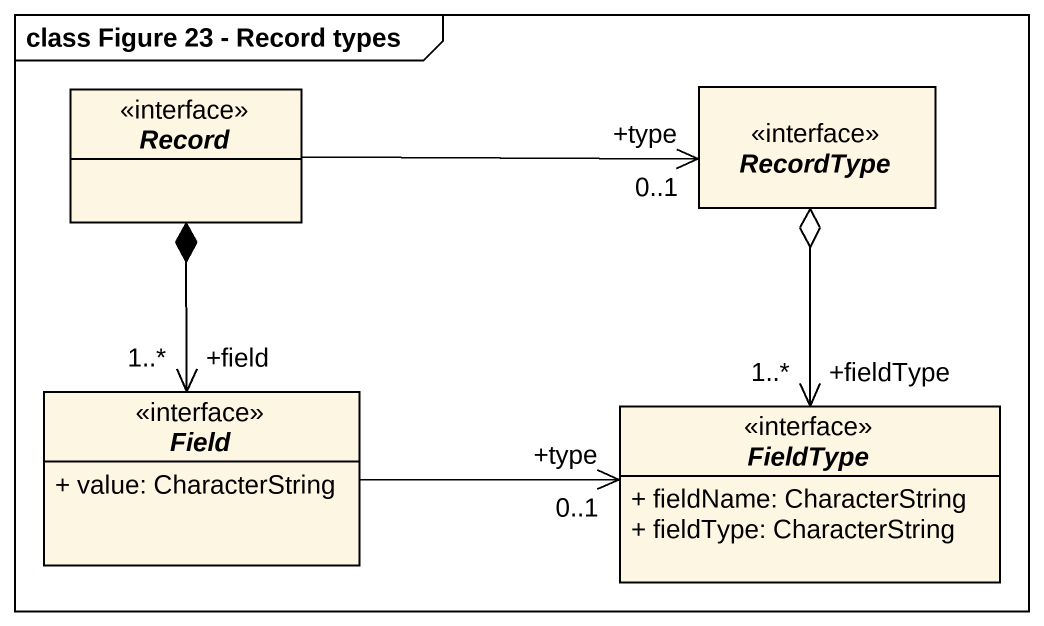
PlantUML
@startuml
mainframe class Figure 23 - Record types
hide circle
hide empty members
skinparam classAttributeIconSize 0
interface "Record" as Record_
interface RecordType
interface Field {
  + value: CharacterString
}
interface FieldType {
  + fieldName: CharacterString
  + fieldType: CharacterString
}
Record_ -right-> "+type\n0..1" RecordType
Field "+field\n1..*" <-up-* Record_
Field -right-> "+type\n0..1" FieldType
FieldType "+fieldType\n1..*" <-up-o RecordType
@enduml
